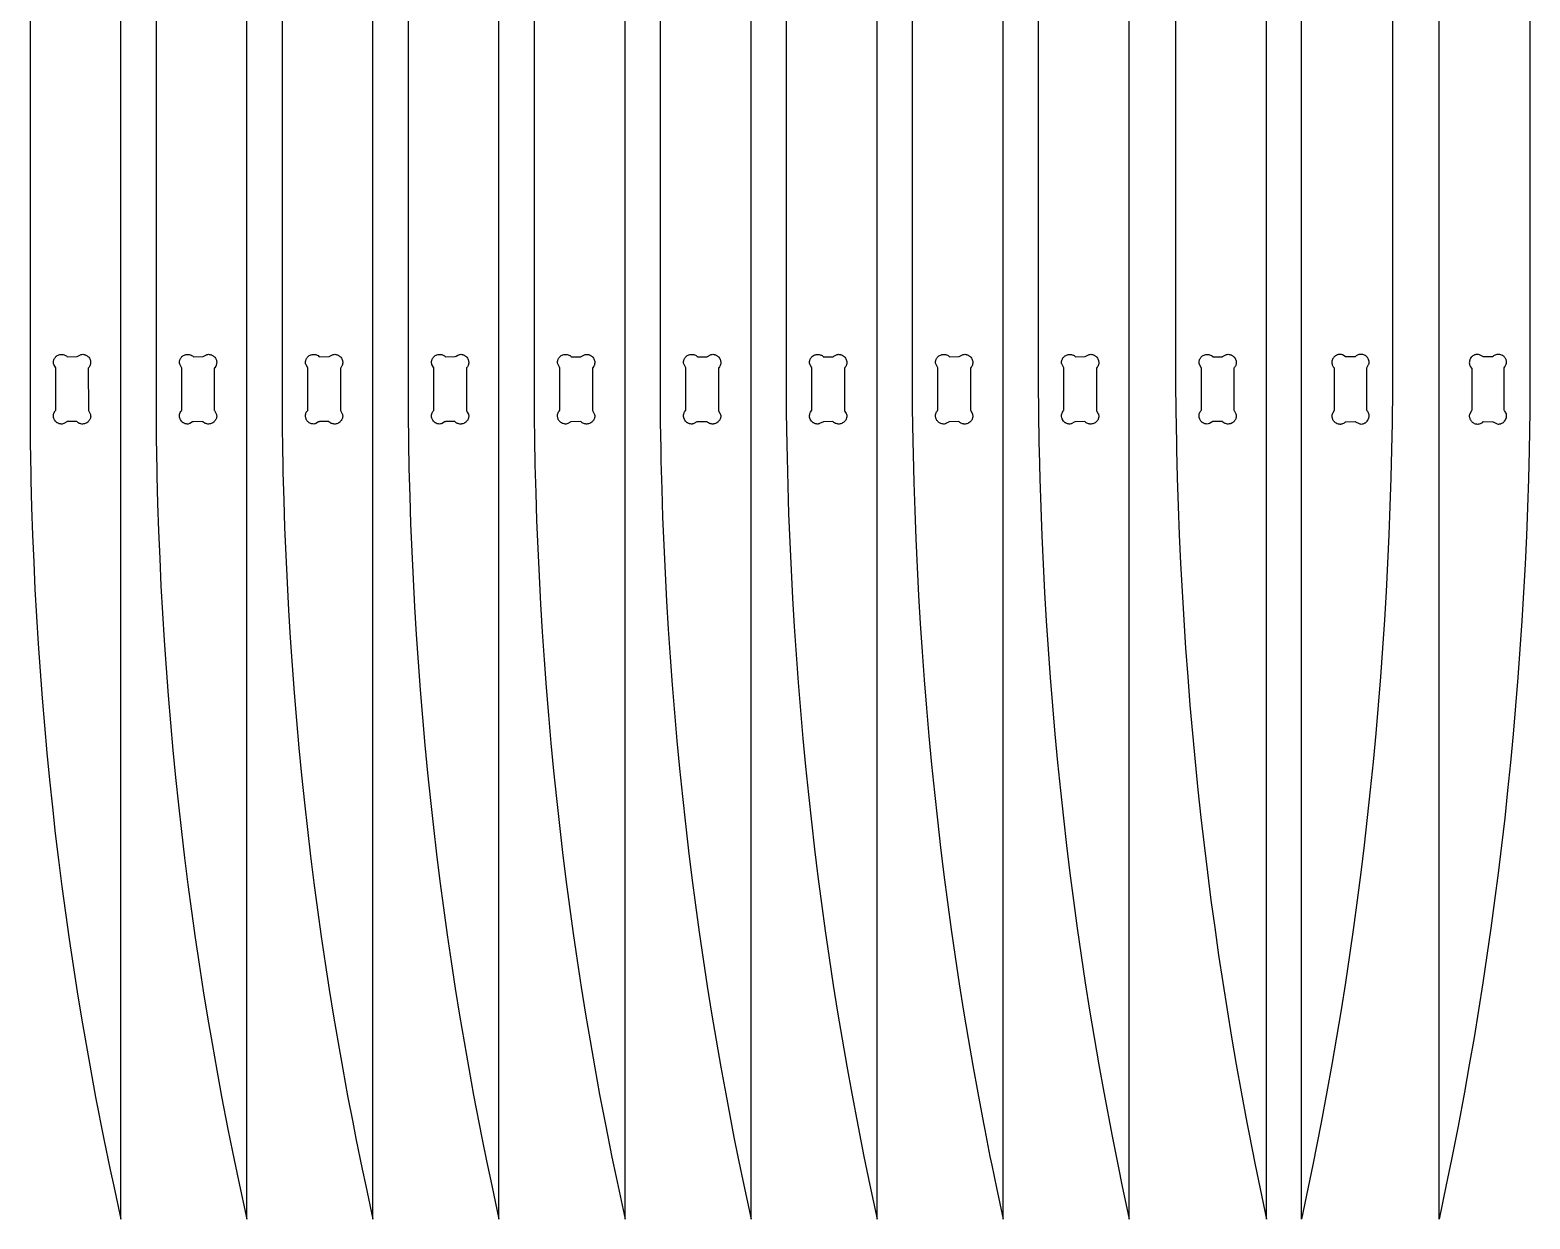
# Model space of a CAD drawing. Extents: x -3293 to 818, y -1259 to 2068.
# Drawn here: x -1656 to -1102, y 1162 to 1601 of the extents above; entities that cross this region are included whole.
import ezdxf

# ---------------------------------------------------------------- set-up
doc = ezdxf.new("R2010")
doc.units = 0
doc.layers.add('SECTIONCUTEDGES', color=18, linetype='CONTINUOUS')

msp = doc.modelspace()

# ---------------------------------------------------------------- linework, layer by layer
at = {"layer": 'SECTIONCUTEDGES'}
for points in [[(-1283.99, 1728.49), (-1283.99, 1469.59), (-1283.9, 1460.14), (-1283.7, 1448.04), (-1283.65, 1445.62), (-1283.38, 1435.14), (-1283.04, 1424.66), (-1282.64, 1414.19), (-1282.15, 1403.72), (-1281.6, 1393.25), (-1280.98, 1382.79), (-1280.28, 1372.33), (-1279.52, 1361.88), (-1278.68, 1351.43), (-1277.77, 1340.99), (-1276.79, 1330.55), (-1275.74, 1320.12), (-1274.64, 1309.96), (-1273.48, 1299.8), (-1272.24, 1289.65), (-1270.93, 1279.51), (-1269.55, 1269.38), (-1268.1, 1259.26), (-1266.58, 1249.15), (-1264.98, 1239.05), (-1263.32, 1228.97), (-1261.59, 1218.89), (-1259.78, 1208.83), (-1256.72, 1192.62), (-1255.99, 1188.93), (-1254.36, 1180.88), (-1253.07, 1174.62), (-1250.43, 1162.01), (-1250.43, 2038.39)], [(-1233.27, 1729.32), (-1233.27, 1470.04), (-1233.18, 1460.58), (-1232.98, 1448.46), (-1232.93, 1446.03), (-1232.66, 1435.54), (-1232.32, 1425.05), (-1231.92, 1414.56), (-1231.44, 1404.07), (-1230.88, 1393.59), (-1230.26, 1383.11), (-1229.57, 1372.64), (-1228.8, 1362.17), (-1227.96, 1351.7), (-1227.05, 1341.25), (-1226.07, 1330.8), (-1225.02, 1320.35), (-1223.92, 1310.17), (-1222.76, 1300), (-1221.52, 1289.84), (-1220.21, 1279.68), (-1218.83, 1269.54), (-1217.38, 1259.4), (-1215.86, 1249.28), (-1214.26, 1239.17), (-1212.6, 1229.07), (-1210.87, 1218.98), (-1209.06, 1208.9), (-1206.95, 1197.6), (-1206.24, 1193.9), (-1203.86, 1181.96), (-1199.71, 1162.01), (-1199.71, 2039.67)], [(-1153.21, 1729.32), (-1153.21, 1470.04), (-1153.22, 1468.46), (-1153.36, 1455.73), (-1153.55, 1446.03), (-1153.81, 1435.54), (-1154.15, 1425.05), (-1154.56, 1414.56), (-1155.04, 1404.07), (-1155.59, 1393.59), (-1156.21, 1383.11), (-1156.91, 1372.64), (-1157.68, 1362.17), (-1158.51, 1351.7), (-1159.42, 1341.25), (-1160.4, 1330.8), (-1161.45, 1320.35), (-1162.55, 1310.17), (-1163.72, 1300), (-1164.96, 1289.84), (-1166.27, 1279.68), (-1167.65, 1269.54), (-1169.1, 1259.4), (-1170.62, 1249.28), (-1172.21, 1239.17), (-1173.87, 1229.07), (-1175.61, 1218.98), (-1177.41, 1208.9), (-1179.52, 1197.6), (-1182.62, 1181.96), (-1186.77, 1162.01), (-1186.77, 2039.67)], [(-1102.49, 1728.49), (-1102.49, 1469.59), (-1102.57, 1460.14), (-1102.68, 1452.88), (-1102.83, 1445.62), (-1103.09, 1435.14), (-1103.43, 1424.66), (-1103.84, 1414.19), (-1104.32, 1403.72), (-1104.87, 1393.25), (-1105.5, 1382.79), (-1106.19, 1372.33), (-1106.96, 1361.88), (-1107.79, 1351.43), (-1108.7, 1340.99), (-1109.68, 1330.55), (-1110.74, 1320.12), (-1111.83, 1309.96), (-1113, 1299.8), (-1114.24, 1289.65), (-1115.55, 1279.51), (-1116.93, 1269.38), (-1118.38, 1259.26), (-1119.9, 1249.15), (-1121.49, 1239.05), (-1123.15, 1228.97), (-1124.89, 1218.89), (-1126.69, 1208.83), (-1129.04, 1196.32), (-1130, 1191.39), (-1131.47, 1184.02), (-1133.41, 1174.62), (-1136.05, 1162.01), (-1136.05, 2038.39)], [(-1330.48, 1726.43), (-1330.49, 1468.16), (-1330.43, 1461.11), (-1330.25, 1449.12), (-1330.15, 1444.3), (-1329.88, 1433.87), (-1329.54, 1423.45), (-1329.14, 1413.02), (-1328.65, 1402.6), (-1328.1, 1392.18), (-1327.48, 1381.77), (-1326.78, 1371.36), (-1326.02, 1360.95), (-1325.18, 1350.55), (-1324.27, 1340.16), (-1323.29, 1329.77), (-1322.24, 1319.39), (-1321.14, 1309.28), (-1319.98, 1299.16), (-1318.74, 1289.06), (-1317.43, 1278.97), (-1316.05, 1268.89), (-1314.6, 1258.81), (-1313.08, 1248.75), (-1311.48, 1238.7), (-1309.82, 1228.66), (-1308.09, 1218.63), (-1306.28, 1208.61), (-1304.17, 1197.38), (-1303.7, 1194.93), (-1301.75, 1185.14), (-1301.08, 1181.84), (-1299.35, 1173.52), (-1296.93, 1162.01), (-1296.93, 2034.32)], [(-1423.47, 1722.47), (-1423.49, 1465.31), (-1423.4, 1455.99), (-1423.25, 1446.44), (-1423.15, 1441.67), (-1422.88, 1431.34), (-1422.54, 1421.01), (-1422.13, 1410.68), (-1421.65, 1400.36), (-1421.1, 1390.04), (-1420.48, 1379.72), (-1419.78, 1369.41), (-1419.02, 1359.1), (-1418.18, 1348.8), (-1417.27, 1338.51), (-1416.29, 1328.22), (-1415.24, 1317.94), (-1414.14, 1307.91), (-1412.98, 1297.89), (-1411.74, 1287.89), (-1410.43, 1277.88), (-1409.05, 1267.89), (-1407.6, 1257.91), (-1406.08, 1247.94), (-1404.48, 1237.98), (-1402.82, 1228.04), (-1401.09, 1218.1), (-1399.28, 1208.18), (-1396.22, 1192.2), (-1394.75, 1184.92), (-1392.57, 1174.45), (-1389.93, 1162.01), (-1389.93, 2026.19)], [(-1376.98, 1725.11), (-1376.99, 1466.73), (-1376.93, 1459.71), (-1376.75, 1447.78), (-1376.65, 1442.99), (-1376.38, 1432.61), (-1376.04, 1422.23), (-1375.63, 1411.85), (-1375.15, 1401.48), (-1374.6, 1391.11), (-1373.98, 1380.74), (-1373.28, 1370.38), (-1372.52, 1360.03), (-1371.68, 1349.68), (-1370.77, 1339.33), (-1369.79, 1329), (-1368.74, 1318.67), (-1367.64, 1308.59), (-1366.48, 1298.53), (-1365.24, 1288.47), (-1363.93, 1278.43), (-1362.55, 1268.39), (-1361.1, 1258.36), (-1359.58, 1248.35), (-1357.98, 1238.34), (-1356.32, 1228.35), (-1354.59, 1218.36), (-1352.78, 1208.39), (-1350.44, 1196), (-1348.25, 1185.03), (-1346.07, 1174.5), (-1343.43, 1162.01), (-1343.43, 2030.25)], [(-1469.98, 1718.54), (-1469.99, 1463.88), (-1469.94, 1457.7), (-1469.83, 1449.86), (-1469.65, 1440.36), (-1469.38, 1430.07), (-1469.04, 1419.79), (-1468.63, 1409.52), (-1468.15, 1399.24), (-1467.6, 1388.97), (-1466.98, 1378.7), (-1466.28, 1368.44), (-1465.52, 1358.18), (-1464.68, 1347.93), (-1463.77, 1337.68), (-1462.79, 1327.44), (-1461.74, 1317.21), (-1460.64, 1307.23), (-1459.48, 1297.26), (-1458.24, 1287.3), (-1456.93, 1277.34), (-1455.55, 1267.4), (-1454.1, 1257.46), (-1452.57, 1247.54), (-1450.98, 1237.63), (-1449.32, 1227.72), (-1447.58, 1217.84), (-1445.78, 1207.96), (-1443.67, 1196.89), (-1441.25, 1184.82), (-1439.72, 1177.46), (-1436.43, 1162.01), (-1436.43, 2022.12)], [(-1516.48, 1716.27), (-1516.49, 1462.45), (-1516.46, 1459.38), (-1516.33, 1448.5), (-1516.15, 1439.04), (-1515.88, 1428.81), (-1515.54, 1418.58), (-1515.13, 1408.35), (-1514.65, 1398.12), (-1514.1, 1387.9), (-1513.48, 1377.68), (-1512.78, 1367.47), (-1512.02, 1357.26), (-1511.18, 1347.05), (-1510.27, 1336.86), (-1509.29, 1326.67), (-1508.24, 1316.48), (-1507.14, 1306.55), (-1505.98, 1296.62), (-1504.74, 1286.71), (-1503.43, 1276.8), (-1502.05, 1266.9), (-1500.6, 1257.01), (-1499.07, 1247.14), (-1497.48, 1237.27), (-1495.82, 1227.41), (-1494.08, 1217.57), (-1492.28, 1207.74), (-1489.22, 1191.91), (-1487.5, 1183.51), (-1485.57, 1174.33), (-1482.93, 1162.01), (-1482.93, 2018.05)], [(-1609.48, 1709.68), (-1609.48, 1459.37), (-1609.4, 1450.24), (-1609.2, 1438.54), (-1609.15, 1436.2), (-1608.88, 1426.07), (-1608.54, 1415.95), (-1608.13, 1405.82), (-1607.65, 1395.7), (-1607.1, 1385.59), (-1606.48, 1375.47), (-1605.78, 1365.37), (-1605.02, 1355.26), (-1604.18, 1345.17), (-1603.27, 1335.08), (-1602.29, 1324.99), (-1601.24, 1314.91), (-1600.14, 1305.08), (-1598.98, 1295.25), (-1597.74, 1285.44), (-1596.43, 1275.63), (-1595.05, 1265.83), (-1593.6, 1256.04), (-1592.07, 1246.26), (-1590.48, 1236.5), (-1588.82, 1226.74), (-1587.08, 1217), (-1585.28, 1207.27), (-1582.93, 1195.18), (-1581.25, 1186.85), (-1579, 1176.22), (-1575.92, 1162.01), (-1575.92, 2009.28)], [(-1562.98, 1713.71), (-1562.98, 1460.8), (-1562.9, 1451.62), (-1562.87, 1449.27), (-1562.65, 1437.52), (-1562.38, 1427.34), (-1562.04, 1417.17), (-1561.63, 1406.99), (-1561.15, 1396.82), (-1560.6, 1386.66), (-1559.98, 1376.5), (-1559.28, 1366.34), (-1558.52, 1356.19), (-1557.68, 1346.04), (-1556.77, 1335.9), (-1555.79, 1325.77), (-1554.74, 1315.64), (-1553.64, 1305.76), (-1552.48, 1295.89), (-1551.24, 1286.03), (-1549.93, 1276.17), (-1548.55, 1266.33), (-1547.1, 1256.49), (-1545.57, 1246.67), (-1543.98, 1236.86), (-1542.32, 1227.05), (-1540.58, 1217.27), (-1538.78, 1207.49), (-1536.9, 1197.73), (-1535.72, 1191.75), (-1533.36, 1180.35), (-1532.07, 1174.26), (-1529.43, 1162.01), (-1529.43, 2013.34)], [(-1655.98, 1706.63), (-1655.98, 1457.72), (-1655.9, 1448.64), (-1655.7, 1437.01), (-1655.65, 1434.68), (-1655.38, 1424.61), (-1655.04, 1414.54), (-1654.63, 1404.47), (-1654.15, 1394.41), (-1653.6, 1384.35), (-1652.98, 1374.29), (-1652.28, 1364.24), (-1651.52, 1354.19), (-1650.68, 1344.15), (-1649.77, 1334.12), (-1648.79, 1324.09), (-1647.74, 1314.07), (-1646.65, 1304.29), (-1645.48, 1294.52), (-1644.24, 1284.75), (-1642.93, 1275), (-1641.55, 1265.26), (-1640.1, 1255.52), (-1638.57, 1245.8), (-1636.98, 1236.08), (-1635.32, 1226.38), (-1633.58, 1216.7), (-1631.78, 1207.02), (-1628.72, 1191.44), (-1626.36, 1180.16), (-1625.07, 1174.14), (-1622.42, 1162.01), (-1622.42, 2004.57)]]:
    msp.add_lwpolyline(points, dxfattribs=at)
for points in [[(-1646.93, 1456.94), (-1647.15, 1457.41), (-1647.26, 1457.81), (-1647.32, 1458.33), (-1647.29, 1458.85), (-1647.14, 1459.46), (-1646.67, 1460.29), (-1646.45, 1460.53), (-1646.51, 1476.2), (-1647.15, 1477.33), (-1647.26, 1477.62), (-1647.32, 1477.93), (-1647.33, 1478.24), (-1647.3, 1478.56), (-1647.26, 1478.78), (-1647.21, 1478.99), (-1647.13, 1479.2), (-1647.05, 1479.4), (-1646.94, 1479.6), (-1646.83, 1479.78), (-1646.7, 1479.96), (-1646.56, 1480.13), (-1646.4, 1480.29), (-1646.24, 1480.44), (-1645.93, 1480.66), (-1645.64, 1480.82), (-1645.34, 1480.95), (-1645.02, 1481.05), (-1644.7, 1481.11), (-1644.37, 1481.13), (-1644.04, 1481.12), (-1643.72, 1481.08), (-1643.41, 1481), (-1643.11, 1480.88), (-1642.83, 1480.73), (-1642.56, 1480.56), (-1642.41, 1480.44), (-1642.23, 1480.26), (-1638.57, 1480.3), (-1637.4, 1480.95), (-1637.1, 1481.06), (-1636.8, 1481.12), (-1636.49, 1481.14), (-1636.17, 1481.11), (-1635.95, 1481.07), (-1635.74, 1481.01), (-1635.53, 1480.94), (-1635.33, 1480.85), (-1635.13, 1480.75), (-1634.94, 1480.63), (-1634.77, 1480.5), (-1634.6, 1480.36), (-1634.44, 1480.21), (-1634.29, 1480.04), (-1634.07, 1479.73), (-1633.9, 1479.44), (-1633.78, 1479.14), (-1633.68, 1478.82), (-1633.62, 1478.5), (-1633.6, 1478.17), (-1633.61, 1477.85), (-1633.65, 1477.53), (-1633.73, 1477.22), (-1633.85, 1476.92), (-1633.99, 1476.63), (-1634.17, 1476.36), (-1634.48, 1476.01), (-1634.44, 1460.4), (-1633.78, 1459.21), (-1633.67, 1458.92), (-1633.61, 1458.62), (-1633.59, 1458.31), (-1633.62, 1457.98), (-1633.66, 1457.77), (-1633.72, 1457.55), (-1633.79, 1457.35), (-1633.88, 1457.14), (-1633.98, 1456.95), (-1634.1, 1456.76), (-1634.23, 1456.58), (-1634.37, 1456.41), (-1634.52, 1456.25), (-1634.69, 1456.11), (-1635, 1455.88), (-1635.29, 1455.72), (-1635.59, 1455.59), (-1635.9, 1455.5), (-1636.23, 1455.44), (-1636.56, 1455.41), (-1636.88, 1455.42), (-1637.2, 1455.47), (-1637.51, 1455.55), (-1637.81, 1455.66), (-1638.1, 1455.81), (-1638.37, 1455.99), (-1638.72, 1456.29), (-1642.23, 1456.29), (-1642.4, 1456.23), (-1643.53, 1455.59), (-1643.82, 1455.48), (-1644.12, 1455.42), (-1644.43, 1455.41), (-1644.76, 1455.44), (-1644.97, 1455.48), (-1645.19, 1455.54), (-1645.39, 1455.61), (-1645.6, 1455.69), (-1645.79, 1455.8), (-1645.98, 1455.91), (-1646.16, 1456.04), (-1646.33, 1456.18), (-1646.49, 1456.34), (-1646.63, 1456.5)], [(-1600.46, 1456.99), (-1600.63, 1457.37), (-1600.69, 1457.54), (-1600.79, 1457.98), (-1600.82, 1458.45), (-1600.79, 1458.91), (-1600.68, 1459.36), (-1600.54, 1459.73), (-1600.38, 1460), (-1600.24, 1460.2), (-1600.07, 1460.38), (-1599.99, 1460.44), (-1599.95, 1460.52), (-1599.96, 1476.08), (-1600.6, 1477.24), (-1600.72, 1477.53), (-1600.8, 1477.83), (-1600.83, 1478.13), (-1600.83, 1478.34), (-1600.8, 1478.56), (-1600.76, 1478.78), (-1600.71, 1478.99), (-1600.63, 1479.2), (-1600.55, 1479.4), (-1600.44, 1479.6), (-1600.33, 1479.78), (-1600.2, 1479.96), (-1600.06, 1480.13), (-1599.9, 1480.29), (-1599.74, 1480.44), (-1599.56, 1480.57), (-1599.29, 1480.75), (-1598.99, 1480.89), (-1598.68, 1481), (-1598.52, 1481.05), (-1598.2, 1481.11), (-1597.87, 1481.13), (-1597.54, 1481.12), (-1597.22, 1481.08), (-1596.91, 1481), (-1596.76, 1480.94), (-1596.47, 1480.81), (-1596.33, 1480.73), (-1596.06, 1480.56), (-1595.77, 1480.28), (-1595.73, 1480.26), (-1592.09, 1480.29), (-1590.9, 1480.95), (-1590.7, 1481.03), (-1590.4, 1481.11), (-1590.1, 1481.14), (-1589.89, 1481.13), (-1589.67, 1481.11), (-1589.45, 1481.07), (-1589.24, 1481.01), (-1589.03, 1480.94), (-1588.83, 1480.85), (-1588.63, 1480.75), (-1588.45, 1480.63), (-1588.27, 1480.5), (-1588.1, 1480.36), (-1587.94, 1480.21), (-1587.79, 1480.04), (-1587.57, 1479.73), (-1587.41, 1479.44), (-1587.34, 1479.29), (-1587.22, 1478.98), (-1587.15, 1478.66), (-1587.1, 1478.34), (-1587.1, 1478.17), (-1587.11, 1477.85), (-1587.15, 1477.53), (-1587.23, 1477.22), (-1587.35, 1476.92), (-1587.5, 1476.63), (-1587.58, 1476.49), (-1587.83, 1476.18), (-1587.9, 1476.13), (-1587.96, 1476.06), (-1587.98, 1476.01), (-1587.98, 1460.53), (-1587.93, 1460.39), (-1587.28, 1459.21), (-1587.17, 1458.92), (-1587.12, 1458.72), (-1587.09, 1458.41), (-1587.1, 1458.2), (-1587.12, 1457.98), (-1587.16, 1457.77), (-1587.22, 1457.55), (-1587.29, 1457.35), (-1587.38, 1457.14), (-1587.48, 1456.95), (-1587.6, 1456.76), (-1587.73, 1456.58), (-1587.87, 1456.41), (-1588.02, 1456.25), (-1588.19, 1456.11), (-1588.5, 1455.88), (-1588.79, 1455.72), (-1589.09, 1455.59), (-1589.4, 1455.5), (-1589.73, 1455.44), (-1590.06, 1455.41), (-1590.38, 1455.42), (-1590.7, 1455.47), (-1591.01, 1455.55), (-1591.31, 1455.66), (-1591.6, 1455.81), (-1591.87, 1455.99), (-1592.06, 1456.16), (-1592.12, 1456.24), (-1592.22, 1456.29), (-1595.77, 1456.28), (-1595.98, 1456.18), (-1597.03, 1455.59), (-1597.32, 1455.48), (-1597.62, 1455.42), (-1597.93, 1455.41), (-1598.26, 1455.44), (-1598.47, 1455.48), (-1598.69, 1455.54), (-1598.89, 1455.61), (-1599.1, 1455.69), (-1599.29, 1455.8), (-1599.48, 1455.91), (-1599.66, 1456.04), (-1599.83, 1456.18), (-1599.99, 1456.34), (-1600.13, 1456.5), (-1600.34, 1456.79)], [(-1553.94, 1456.94), (-1554.04, 1457.14), (-1554.13, 1457.35), (-1554.21, 1457.57), (-1554.26, 1457.79), (-1554.3, 1458.02), (-1554.33, 1458.24), (-1554.33, 1458.47), (-1554.31, 1458.8), (-1554.25, 1459.13), (-1554.15, 1459.45), (-1554.02, 1459.75), (-1553.85, 1460.04), (-1553.64, 1460.32), (-1553.49, 1460.45), (-1553.45, 1460.53), (-1553.45, 1476.03), (-1553.51, 1476.2), (-1554.1, 1477.24), (-1554.19, 1477.43), (-1554.28, 1477.72), (-1554.33, 1478.03), (-1554.33, 1478.34), (-1554.3, 1478.56), (-1554.26, 1478.78), (-1554.21, 1478.99), (-1554.13, 1479.2), (-1554.05, 1479.4), (-1553.94, 1479.6), (-1553.83, 1479.78), (-1553.7, 1479.96), (-1553.56, 1480.13), (-1553.4, 1480.29), (-1553.24, 1480.44), (-1552.93, 1480.66), (-1552.64, 1480.82), (-1552.34, 1480.95), (-1552.18, 1481), (-1551.86, 1481.08), (-1551.53, 1481.13), (-1551.2, 1481.13), (-1550.88, 1481.1), (-1550.57, 1481.04), (-1550.26, 1480.94), (-1549.97, 1480.81), (-1549.69, 1480.65), (-1549.35, 1480.36), (-1549.31, 1480.31), (-1549.21, 1480.25), (-1545.54, 1480.31), (-1544.4, 1480.95), (-1544.11, 1481.06), (-1543.8, 1481.12), (-1543.49, 1481.14), (-1543.17, 1481.11), (-1542.95, 1481.07), (-1542.74, 1481.01), (-1542.53, 1480.94), (-1542.33, 1480.85), (-1542.13, 1480.75), (-1541.95, 1480.63), (-1541.77, 1480.5), (-1541.6, 1480.36), (-1541.44, 1480.21), (-1541.29, 1480.04), (-1541.07, 1479.73), (-1540.91, 1479.44), (-1540.78, 1479.14), (-1540.72, 1478.98), (-1540.65, 1478.66), (-1540.6, 1478.34), (-1540.6, 1478.01), (-1540.62, 1477.69), (-1540.69, 1477.37), (-1540.79, 1477.06), (-1540.92, 1476.77), (-1541, 1476.63), (-1541.17, 1476.36), (-1541.3, 1476.21), (-1541.47, 1476.05), (-1541.47, 1460.51), (-1541.45, 1460.42), (-1540.78, 1459.21), (-1540.7, 1459.02), (-1540.62, 1458.72), (-1540.59, 1458.41), (-1540.6, 1458.2), (-1540.62, 1457.98), (-1540.66, 1457.77), (-1540.72, 1457.55), (-1540.79, 1457.35), (-1540.88, 1457.14), (-1540.98, 1456.95), (-1541.1, 1456.76), (-1541.23, 1456.58), (-1541.37, 1456.41), (-1541.52, 1456.25), (-1541.69, 1456.11), (-1542, 1455.88), (-1542.29, 1455.72), (-1542.44, 1455.65), (-1542.75, 1455.54), (-1543.07, 1455.46), (-1543.39, 1455.42), (-1543.72, 1455.41), (-1544.04, 1455.44), (-1544.2, 1455.47), (-1544.51, 1455.55), (-1544.81, 1455.66), (-1545.1, 1455.81), (-1545.37, 1455.99), (-1545.67, 1456.27), (-1545.72, 1456.29), (-1549.21, 1456.29), (-1549.31, 1456.27), (-1549.48, 1456.18), (-1550.52, 1455.6), (-1550.7, 1455.53), (-1550.98, 1455.45), (-1551.27, 1455.41), (-1551.62, 1455.43), (-1551.93, 1455.47), (-1552.08, 1455.51), (-1552.38, 1455.61), (-1552.67, 1455.73), (-1552.94, 1455.89), (-1553.2, 1456.07), (-1553.37, 1456.22), (-1553.53, 1456.38), (-1553.68, 1456.56), (-1553.82, 1456.74)], [(-1507.51, 1457.07), (-1507.62, 1457.33), (-1507.72, 1457.63), (-1507.79, 1457.98), (-1507.82, 1458.29), (-1507.81, 1458.76), (-1507.72, 1459.21), (-1507.63, 1459.51), (-1507.5, 1459.8), (-1507.34, 1460.07), (-1507.12, 1460.34), (-1506.99, 1460.45), (-1506.95, 1460.53), (-1506.95, 1476.03), (-1506.98, 1476.11), (-1507.32, 1476.76), (-1507.65, 1477.33), (-1507.76, 1477.62), (-1507.82, 1477.93), (-1507.83, 1478.24), (-1507.8, 1478.56), (-1507.76, 1478.78), (-1507.71, 1478.99), (-1507.63, 1479.2), (-1507.55, 1479.4), (-1507.44, 1479.6), (-1507.33, 1479.78), (-1507.2, 1479.96), (-1507.06, 1480.13), (-1506.9, 1480.29), (-1506.74, 1480.44), (-1506.43, 1480.66), (-1506.14, 1480.82), (-1505.84, 1480.95), (-1505.52, 1481.05), (-1505.2, 1481.11), (-1504.87, 1481.13), (-1504.54, 1481.12), (-1504.38, 1481.1), (-1504.07, 1481.04), (-1503.76, 1480.94), (-1503.47, 1480.81), (-1503.33, 1480.73), (-1503.06, 1480.56), (-1502.9, 1480.42), (-1502.84, 1480.35), (-1502.71, 1480.25), (-1499.12, 1480.28), (-1498.71, 1480.49), (-1498.08, 1480.85), (-1497.8, 1480.99), (-1497.51, 1481.09), (-1497.3, 1481.12), (-1496.99, 1481.14), (-1496.67, 1481.11), (-1496.45, 1481.07), (-1496.24, 1481.01), (-1496.03, 1480.94), (-1495.83, 1480.85), (-1495.63, 1480.75), (-1495.45, 1480.63), (-1495.27, 1480.5), (-1495.1, 1480.36), (-1494.94, 1480.21), (-1494.79, 1480.04), (-1494.57, 1479.73), (-1494.41, 1479.44), (-1494.28, 1479.14), (-1494.18, 1478.82), (-1494.12, 1478.5), (-1494.1, 1478.34), (-1494.1, 1478.01), (-1494.12, 1477.69), (-1494.19, 1477.37), (-1494.29, 1477.06), (-1494.42, 1476.77), (-1494.58, 1476.49), (-1494.77, 1476.24), (-1494.91, 1476.12), (-1494.97, 1476.03), (-1494.97, 1460.48), (-1494.95, 1460.43), (-1494.61, 1459.79), (-1494.28, 1459.21), (-1494.24, 1459.12), (-1494.14, 1458.82), (-1494.1, 1458.51), (-1494.1, 1458.2), (-1494.12, 1457.98), (-1494.16, 1457.77), (-1494.22, 1457.55), (-1494.29, 1457.35), (-1494.38, 1457.14), (-1494.48, 1456.95), (-1494.6, 1456.76), (-1494.73, 1456.58), (-1494.87, 1456.41), (-1495.02, 1456.25), (-1495.19, 1456.11), (-1495.5, 1455.88), (-1495.64, 1455.8), (-1495.94, 1455.65), (-1496.25, 1455.54), (-1496.41, 1455.5), (-1496.73, 1455.44), (-1496.89, 1455.42), (-1497.22, 1455.41), (-1497.38, 1455.42), (-1497.7, 1455.47), (-1498.01, 1455.55), (-1498.31, 1455.66), (-1498.46, 1455.73), (-1498.74, 1455.9), (-1499.02, 1456.11), (-1499.13, 1456.25), (-1499.22, 1456.29), (-1502.71, 1456.29), (-1502.81, 1456.27), (-1502.98, 1456.18), (-1503.94, 1455.64), (-1504.22, 1455.52), (-1504.52, 1455.44), (-1504.83, 1455.41), (-1505.26, 1455.44), (-1505.47, 1455.48), (-1505.69, 1455.54), (-1505.89, 1455.61), (-1506.1, 1455.69), (-1506.29, 1455.8), (-1506.48, 1455.91), (-1506.66, 1456.04), (-1506.83, 1456.18), (-1506.99, 1456.34), (-1507.13, 1456.5), (-1507.35, 1456.79)], [(-1460.94, 1456.94), (-1461.04, 1457.14), (-1461.13, 1457.35), (-1461.21, 1457.57), (-1461.26, 1457.79), (-1461.3, 1458.02), (-1461.33, 1458.24), (-1461.33, 1458.64), (-1461.29, 1458.97), (-1461.21, 1459.29), (-1461.09, 1459.6), (-1460.94, 1459.9), (-1460.76, 1460.18), (-1460.45, 1460.53), (-1460.46, 1476.06), (-1460.6, 1476.36), (-1461.15, 1477.33), (-1461.26, 1477.62), (-1461.32, 1477.93), (-1461.34, 1478.13), (-1461.33, 1478.34), (-1461.3, 1478.56), (-1461.26, 1478.78), (-1461.21, 1478.99), (-1461.13, 1479.2), (-1461.05, 1479.4), (-1460.95, 1479.6), (-1460.83, 1479.78), (-1460.7, 1479.96), (-1460.56, 1480.13), (-1460.41, 1480.29), (-1460.24, 1480.44), (-1459.93, 1480.66), (-1459.64, 1480.82), (-1459.34, 1480.95), (-1459.02, 1481.05), (-1458.86, 1481.08), (-1458.53, 1481.13), (-1458.2, 1481.13), (-1457.88, 1481.1), (-1457.72, 1481.08), (-1457.41, 1481), (-1457.11, 1480.88), (-1456.83, 1480.73), (-1456.69, 1480.65), (-1456.39, 1480.41), (-1456.26, 1480.27), (-1456.24, 1480.26), (-1452.72, 1480.25), (-1452.56, 1480.3), (-1451.4, 1480.95), (-1451.11, 1481.06), (-1451.01, 1481.09), (-1450.7, 1481.13), (-1450.39, 1481.13), (-1450.17, 1481.11), (-1449.95, 1481.07), (-1449.74, 1481.01), (-1449.53, 1480.94), (-1449.33, 1480.85), (-1449.13, 1480.75), (-1448.95, 1480.63), (-1448.77, 1480.5), (-1448.6, 1480.36), (-1448.44, 1480.21), (-1448.29, 1480.04), (-1448.07, 1479.73), (-1447.91, 1479.44), (-1447.78, 1479.14), (-1447.68, 1478.82), (-1447.62, 1478.5), (-1447.6, 1478.34), (-1447.6, 1478.01), (-1447.63, 1477.69), (-1447.69, 1477.37), (-1447.73, 1477.22), (-1447.85, 1476.92), (-1448, 1476.63), (-1448.08, 1476.49), (-1448.32, 1476.19), (-1448.4, 1476.13), (-1448.47, 1476.04), (-1448.47, 1460.51), (-1448.42, 1460.36), (-1447.78, 1459.21), (-1447.67, 1458.92), (-1447.61, 1458.62), (-1447.6, 1458.51), (-1447.6, 1458.2), (-1447.62, 1457.98), (-1447.66, 1457.77), (-1447.72, 1457.55), (-1447.79, 1457.35), (-1447.88, 1457.14), (-1447.98, 1456.95), (-1448.1, 1456.76), (-1448.23, 1456.58), (-1448.37, 1456.41), (-1448.52, 1456.25), (-1448.69, 1456.11), (-1449, 1455.88), (-1449.29, 1455.72), (-1449.59, 1455.59), (-1449.91, 1455.5), (-1450.23, 1455.44), (-1450.56, 1455.41), (-1450.72, 1455.41), (-1451.04, 1455.44), (-1451.36, 1455.5), (-1451.67, 1455.6), (-1451.96, 1455.73), (-1452.24, 1455.9), (-1452.52, 1456.11), (-1452.63, 1456.24), (-1452.7, 1456.29), (-1456.27, 1456.28), (-1456.4, 1456.23), (-1457.52, 1455.6), (-1457.89, 1455.47), (-1458.17, 1455.42), (-1458.46, 1455.41), (-1458.78, 1455.45), (-1458.93, 1455.47), (-1459.23, 1455.55), (-1459.53, 1455.67), (-1459.81, 1455.81), (-1460.07, 1455.98), (-1460.37, 1456.22), (-1460.53, 1456.38), (-1460.68, 1456.56), (-1460.82, 1456.74)], [(-1414.52, 1457.1), (-1414.65, 1457.4), (-1414.7, 1457.56), (-1414.78, 1457.88), (-1414.82, 1458.21), (-1414.83, 1458.54), (-1414.8, 1458.86), (-1414.74, 1459.17), (-1414.64, 1459.48), (-1414.58, 1459.63), (-1414.43, 1459.91), (-1414.35, 1460.05), (-1413.97, 1460.47), (-1413.95, 1460.53), (-1413.98, 1476.11), (-1414.28, 1476.68), (-1414.65, 1477.33), (-1414.76, 1477.62), (-1414.82, 1477.93), (-1414.84, 1478.13), (-1414.83, 1478.34), (-1414.8, 1478.56), (-1414.76, 1478.78), (-1414.71, 1478.99), (-1414.63, 1479.2), (-1414.55, 1479.4), (-1414.45, 1479.6), (-1414.33, 1479.78), (-1414.2, 1479.96), (-1414.06, 1480.13), (-1413.91, 1480.29), (-1413.74, 1480.44), (-1413.43, 1480.66), (-1413.14, 1480.82), (-1412.84, 1480.95), (-1412.52, 1481.05), (-1412.36, 1481.08), (-1412.03, 1481.13), (-1411.7, 1481.13), (-1411.38, 1481.1), (-1411.07, 1481.04), (-1410.76, 1480.94), (-1410.47, 1480.81), (-1410.19, 1480.65), (-1409.74, 1480.26), (-1406.14, 1480.27), (-1406.03, 1480.32), (-1404.9, 1480.95), (-1404.61, 1481.06), (-1404.3, 1481.12), (-1403.99, 1481.14), (-1403.67, 1481.11), (-1403.45, 1481.07), (-1403.24, 1481.01), (-1403.03, 1480.94), (-1402.83, 1480.85), (-1402.63, 1480.75), (-1402.45, 1480.63), (-1402.27, 1480.5), (-1402.1, 1480.36), (-1401.94, 1480.21), (-1401.79, 1480.04), (-1401.57, 1479.73), (-1401.48, 1479.59), (-1401.34, 1479.29), (-1401.23, 1478.98), (-1401.15, 1478.66), (-1401.1, 1478.34), (-1401.1, 1478.01), (-1401.13, 1477.69), (-1401.19, 1477.37), (-1401.29, 1477.06), (-1401.42, 1476.77), (-1401.58, 1476.49), (-1401.83, 1476.18), (-1401.9, 1476.13), (-1401.98, 1476.01), (-1401.95, 1460.43), (-1401.78, 1460.1), (-1401.28, 1459.21), (-1401.17, 1458.92), (-1401.11, 1458.62), (-1401.09, 1458.31), (-1401.12, 1457.98), (-1401.16, 1457.77), (-1401.22, 1457.55), (-1401.29, 1457.35), (-1401.38, 1457.14), (-1401.48, 1456.95), (-1401.6, 1456.76), (-1401.73, 1456.58), (-1401.87, 1456.41), (-1402.02, 1456.25), (-1402.19, 1456.11), (-1402.5, 1455.88), (-1402.79, 1455.72), (-1403.09, 1455.59), (-1403.41, 1455.5), (-1403.73, 1455.44), (-1403.89, 1455.42), (-1404.22, 1455.41), (-1404.54, 1455.44), (-1404.86, 1455.5), (-1405.01, 1455.55), (-1405.31, 1455.66), (-1405.6, 1455.81), (-1405.87, 1455.99), (-1406.13, 1456.24), (-1406.19, 1456.28), (-1409.76, 1456.28), (-1409.88, 1456.23), (-1411.03, 1455.59), (-1411.22, 1455.52), (-1411.52, 1455.44), (-1411.62, 1455.42), (-1411.93, 1455.41), (-1412.26, 1455.44), (-1412.47, 1455.48), (-1412.69, 1455.54), (-1412.9, 1455.61), (-1413.1, 1455.69), (-1413.29, 1455.8), (-1413.48, 1455.91), (-1413.66, 1456.04), (-1413.83, 1456.18), (-1413.99, 1456.34), (-1414.13, 1456.5), (-1414.36, 1456.81)], [(-1367.87, 1456.82), (-1368.06, 1457.18), (-1368.21, 1457.61), (-1368.29, 1457.95), (-1368.32, 1458.37), (-1368.32, 1458.51), (-1368.28, 1458.93), (-1368.19, 1459.33), (-1368, 1459.79), (-1367.78, 1460.15), (-1367.45, 1460.53), (-1367.5, 1476.17), (-1368.1, 1477.24), (-1368.23, 1477.53), (-1368.3, 1477.83), (-1368.34, 1478.13), (-1368.33, 1478.34), (-1368.3, 1478.56), (-1368.26, 1478.78), (-1368.21, 1478.99), (-1368.13, 1479.2), (-1368.05, 1479.4), (-1367.95, 1479.6), (-1367.83, 1479.78), (-1367.7, 1479.96), (-1367.56, 1480.13), (-1367.41, 1480.29), (-1367.24, 1480.44), (-1366.93, 1480.66), (-1366.64, 1480.82), (-1366.34, 1480.95), (-1366.18, 1481), (-1365.86, 1481.08), (-1365.53, 1481.13), (-1365.37, 1481.13), (-1365.04, 1481.12), (-1364.73, 1481.08), (-1364.41, 1481), (-1364.11, 1480.88), (-1363.97, 1480.81), (-1363.69, 1480.65), (-1363.43, 1480.45), (-1363.31, 1480.31), (-1363.25, 1480.26), (-1359.64, 1480.27), (-1359.37, 1480.4), (-1358.4, 1480.95), (-1358.11, 1481.06), (-1357.8, 1481.12), (-1357.6, 1481.14), (-1357.39, 1481.13), (-1357.17, 1481.11), (-1356.95, 1481.07), (-1356.74, 1481.01), (-1356.53, 1480.94), (-1356.33, 1480.85), (-1356.13, 1480.75), (-1355.95, 1480.63), (-1355.77, 1480.5), (-1355.6, 1480.36), (-1355.44, 1480.21), (-1355.29, 1480.04), (-1355.07, 1479.73), (-1354.91, 1479.44), (-1354.78, 1479.14), (-1354.68, 1478.82), (-1354.62, 1478.5), (-1354.6, 1478.17), (-1354.6, 1478.01), (-1354.63, 1477.69), (-1354.69, 1477.37), (-1354.79, 1477.06), (-1354.85, 1476.92), (-1355, 1476.63), (-1355.18, 1476.36), (-1355.3, 1476.21), (-1355.43, 1476.11), (-1355.48, 1476.01), (-1355.45, 1460.43), (-1355.28, 1460.1), (-1354.83, 1459.3), (-1354.7, 1459.02), (-1354.62, 1458.72), (-1354.6, 1458.51), (-1354.6, 1458.2), (-1354.62, 1457.98), (-1354.66, 1457.77), (-1354.72, 1457.55), (-1354.79, 1457.35), (-1354.88, 1457.14), (-1354.98, 1456.95), (-1355.1, 1456.76), (-1355.23, 1456.58), (-1355.37, 1456.41), (-1355.52, 1456.25), (-1355.69, 1456.11), (-1355.86, 1455.97), (-1356.14, 1455.8), (-1356.44, 1455.65), (-1356.75, 1455.54), (-1357.07, 1455.46), (-1357.39, 1455.42), (-1357.72, 1455.41), (-1358.04, 1455.44), (-1358.2, 1455.47), (-1358.51, 1455.55), (-1358.81, 1455.66), (-1359.1, 1455.81), (-1359.37, 1455.99), (-1359.54, 1456.13), (-1359.66, 1456.27), (-1359.72, 1456.29), (-1363.24, 1456.28), (-1364.63, 1455.55), (-1364.82, 1455.48), (-1365.02, 1455.44), (-1365.33, 1455.41), (-1365.54, 1455.41), (-1365.76, 1455.44), (-1365.97, 1455.48), (-1366.19, 1455.54), (-1366.4, 1455.61), (-1366.6, 1455.69), (-1366.79, 1455.8), (-1366.98, 1455.91), (-1367.16, 1456.04), (-1367.33, 1456.18), (-1367.49, 1456.34), (-1367.63, 1456.5)], [(-1321.44, 1456.94), (-1321.54, 1457.14), (-1321.63, 1457.35), (-1321.71, 1457.57), (-1321.76, 1457.79), (-1321.81, 1458.02), (-1321.83, 1458.24), (-1321.83, 1458.64), (-1321.81, 1458.8), (-1321.75, 1459.13), (-1321.71, 1459.29), (-1321.59, 1459.6), (-1321.44, 1459.9), (-1321.26, 1460.18), (-1321.09, 1460.37), (-1321, 1460.44), (-1320.95, 1460.53), (-1321, 1476.17), (-1321.65, 1477.33), (-1321.76, 1477.62), (-1321.82, 1477.93), (-1321.84, 1478.24), (-1321.81, 1478.56), (-1321.76, 1478.78), (-1321.71, 1478.99), (-1321.64, 1479.2), (-1321.55, 1479.4), (-1321.45, 1479.6), (-1321.33, 1479.78), (-1321.2, 1479.96), (-1321.06, 1480.13), (-1320.91, 1480.29), (-1320.74, 1480.44), (-1320.57, 1480.57), (-1320.29, 1480.75), (-1319.99, 1480.89), (-1319.68, 1481), (-1319.52, 1481.05), (-1319.2, 1481.11), (-1318.87, 1481.13), (-1318.54, 1481.12), (-1318.38, 1481.1), (-1318.07, 1481.04), (-1317.76, 1480.94), (-1317.47, 1480.81), (-1317.19, 1480.65), (-1316.88, 1480.4), (-1316.79, 1480.29), (-1316.74, 1480.26), (-1313.12, 1480.28), (-1311.9, 1480.95), (-1311.61, 1481.06), (-1311.3, 1481.12), (-1310.99, 1481.14), (-1310.67, 1481.11), (-1310.45, 1481.07), (-1310.24, 1481.01), (-1310.03, 1480.94), (-1309.83, 1480.85), (-1309.63, 1480.75), (-1309.45, 1480.63), (-1309.27, 1480.5), (-1309.1, 1480.36), (-1308.94, 1480.21), (-1308.79, 1480.04), (-1308.57, 1479.73), (-1308.41, 1479.44), (-1308.28, 1479.14), (-1308.18, 1478.82), (-1308.12, 1478.5), (-1308.1, 1478.17), (-1308.11, 1477.85), (-1308.15, 1477.53), (-1308.23, 1477.22), (-1308.35, 1476.92), (-1308.5, 1476.63), (-1308.68, 1476.36), (-1308.96, 1476.06), (-1308.98, 1476.01), (-1308.97, 1460.5), (-1308.24, 1459.12), (-1308.15, 1458.82), (-1308.1, 1458.51), (-1308.1, 1458.2), (-1308.12, 1457.98), (-1308.16, 1457.77), (-1308.22, 1457.55), (-1308.29, 1457.35), (-1308.38, 1457.14), (-1308.48, 1456.95), (-1308.6, 1456.76), (-1308.73, 1456.58), (-1308.87, 1456.41), (-1309.02, 1456.25), (-1309.19, 1456.11), (-1309.5, 1455.88), (-1309.79, 1455.72), (-1309.94, 1455.65), (-1310.25, 1455.54), (-1310.57, 1455.46), (-1310.89, 1455.42), (-1311.06, 1455.41), (-1311.38, 1455.42), (-1311.54, 1455.44), (-1311.86, 1455.5), (-1312.17, 1455.6), (-1312.46, 1455.73), (-1312.6, 1455.81), (-1312.87, 1455.99), (-1313.05, 1456.14), (-1313.09, 1456.19), (-1313.22, 1456.29), (-1316.85, 1456.25), (-1317.85, 1455.69), (-1318.2, 1455.53), (-1318.29, 1455.49), (-1318.67, 1455.42), (-1318.96, 1455.41), (-1319.28, 1455.45), (-1319.58, 1455.51), (-1319.88, 1455.61), (-1320.17, 1455.73), (-1320.44, 1455.89), (-1320.57, 1455.98), (-1320.87, 1456.22), (-1321.03, 1456.38), (-1321.18, 1456.56), (-1321.32, 1456.74)], [(-1274.92, 1456.91), (-1275.12, 1457.32), (-1275.25, 1457.76), (-1275.32, 1458.22), (-1275.33, 1458.37), (-1275.31, 1458.83), (-1275.25, 1459.12), (-1275.17, 1459.4), (-1274.99, 1459.81), (-1274.75, 1460.19), (-1274.59, 1460.37), (-1274.47, 1460.48), (-1274.45, 1460.53), (-1274.49, 1476.14), (-1275.15, 1477.33), (-1275.23, 1477.53), (-1275.31, 1477.83), (-1275.34, 1478.13), (-1275.33, 1478.34), (-1275.31, 1478.56), (-1275.26, 1478.78), (-1275.21, 1478.99), (-1275.14, 1479.2), (-1275.05, 1479.4), (-1274.95, 1479.6), (-1274.83, 1479.78), (-1274.7, 1479.96), (-1274.56, 1480.13), (-1274.41, 1480.29), (-1274.24, 1480.44), (-1274.07, 1480.57), (-1273.79, 1480.75), (-1273.49, 1480.89), (-1273.18, 1481), (-1272.86, 1481.08), (-1272.53, 1481.13), (-1272.2, 1481.13), (-1272.04, 1481.12), (-1271.73, 1481.08), (-1271.41, 1481), (-1271.11, 1480.88), (-1270.97, 1480.81), (-1270.69, 1480.65), (-1270.35, 1480.36), (-1270.29, 1480.29), (-1270.24, 1480.26), (-1266.61, 1480.28), (-1265.4, 1480.95), (-1265.11, 1481.06), (-1264.8, 1481.12), (-1264.49, 1481.14), (-1264.17, 1481.11), (-1263.95, 1481.07), (-1263.74, 1481.01), (-1263.53, 1480.94), (-1263.33, 1480.85), (-1263.14, 1480.75), (-1262.95, 1480.63), (-1262.77, 1480.5), (-1262.6, 1480.36), (-1262.44, 1480.21), (-1262.29, 1480.04), (-1262.07, 1479.73), (-1261.91, 1479.44), (-1261.78, 1479.14), (-1261.73, 1478.98), (-1261.65, 1478.66), (-1261.61, 1478.34), (-1261.6, 1478.01), (-1261.63, 1477.69), (-1261.69, 1477.37), (-1261.79, 1477.06), (-1261.85, 1476.92), (-1262, 1476.63), (-1262.18, 1476.36), (-1262.48, 1476.01), (-1262.48, 1460.53), (-1262.41, 1460.34), (-1261.78, 1459.21), (-1261.74, 1459.12), (-1261.65, 1458.82), (-1261.6, 1458.51), (-1261.6, 1458.2), (-1261.62, 1457.98), (-1261.67, 1457.77), (-1261.72, 1457.55), (-1261.79, 1457.35), (-1261.88, 1457.14), (-1261.98, 1456.95), (-1262.1, 1456.76), (-1262.23, 1456.58), (-1262.37, 1456.41), (-1262.52, 1456.25), (-1262.69, 1456.11), (-1263, 1455.88), (-1263.29, 1455.72), (-1263.44, 1455.65), (-1263.75, 1455.54), (-1263.91, 1455.5), (-1264.23, 1455.44), (-1264.56, 1455.41), (-1264.89, 1455.42), (-1265.04, 1455.44), (-1265.36, 1455.5), (-1265.67, 1455.6), (-1265.96, 1455.73), (-1266.24, 1455.9), (-1266.72, 1456.29), (-1270.28, 1456.28), (-1270.64, 1456.1), (-1271.53, 1455.59), (-1271.82, 1455.48), (-1271.92, 1455.46), (-1272.23, 1455.41), (-1272.54, 1455.41), (-1272.76, 1455.44), (-1272.97, 1455.48), (-1273.19, 1455.54), (-1273.4, 1455.61), (-1273.6, 1455.69), (-1273.79, 1455.8), (-1273.98, 1455.91), (-1274.16, 1456.04), (-1274.33, 1456.18), (-1274.49, 1456.34), (-1274.63, 1456.5), (-1274.84, 1456.78)], [(-1224.23, 1456.95), (-1224.37, 1457.25), (-1224.48, 1457.56), (-1224.53, 1457.72), (-1224.59, 1458.04), (-1224.61, 1458.37), (-1224.6, 1458.7), (-1224.56, 1459.02), (-1224.52, 1459.17), (-1224.42, 1459.48), (-1224.29, 1459.77), (-1224.13, 1460.05), (-1223.93, 1460.31), (-1223.78, 1460.44), (-1223.74, 1460.49), (-1223.73, 1476.01), (-1223.75, 1476.09), (-1224.47, 1477.43), (-1224.56, 1477.72), (-1224.61, 1478.03), (-1224.62, 1478.13), (-1224.59, 1478.56), (-1224.54, 1478.78), (-1224.49, 1478.99), (-1224.42, 1479.2), (-1224.33, 1479.4), (-1224.23, 1479.6), (-1224.11, 1479.78), (-1223.98, 1479.96), (-1223.84, 1480.13), (-1223.69, 1480.29), (-1223.52, 1480.44), (-1223.35, 1480.57), (-1223.07, 1480.75), (-1222.77, 1480.89), (-1222.46, 1481), (-1222.14, 1481.08), (-1221.82, 1481.13), (-1221.49, 1481.13), (-1221.17, 1481.1), (-1221.01, 1481.08), (-1220.7, 1481), (-1220.39, 1480.88), (-1220.11, 1480.73), (-1219.97, 1480.65), (-1219.68, 1480.42), (-1219.62, 1480.34), (-1219.5, 1480.26), (-1216, 1480.25), (-1215.9, 1480.28), (-1214.77, 1480.9), (-1214.49, 1481.03), (-1214.19, 1481.11), (-1213.88, 1481.14), (-1213.45, 1481.11), (-1213.24, 1481.07), (-1213.02, 1481.01), (-1212.81, 1480.94), (-1212.61, 1480.85), (-1212.42, 1480.75), (-1212.23, 1480.63), (-1212.05, 1480.5), (-1211.88, 1480.36), (-1211.72, 1480.21), (-1211.58, 1480.04), (-1211.35, 1479.73), (-1211.19, 1479.44), (-1211.12, 1479.29), (-1211.01, 1478.98), (-1210.96, 1478.82), (-1210.9, 1478.5), (-1210.88, 1478.17), (-1210.89, 1477.85), (-1210.93, 1477.53), (-1211.02, 1477.22), (-1211.07, 1477.06), (-1211.2, 1476.77), (-1211.36, 1476.49), (-1211.56, 1476.24), (-1211.69, 1476.12), (-1211.74, 1476.06), (-1211.75, 1460.5), (-1211.71, 1460.39), (-1211.02, 1459.12), (-1210.93, 1458.82), (-1210.88, 1458.51), (-1210.87, 1458.41), (-1210.9, 1457.98), (-1210.95, 1457.77), (-1211, 1457.55), (-1211.07, 1457.35), (-1211.16, 1457.14), (-1211.26, 1456.95), (-1211.38, 1456.76), (-1211.51, 1456.58), (-1211.65, 1456.41), (-1211.8, 1456.25), (-1211.97, 1456.11), (-1212.28, 1455.88), (-1212.42, 1455.8), (-1212.72, 1455.65), (-1213.03, 1455.54), (-1213.35, 1455.46), (-1213.51, 1455.44), (-1213.84, 1455.41), (-1214.17, 1455.42), (-1214.48, 1455.47), (-1214.8, 1455.55), (-1214.95, 1455.6), (-1215.24, 1455.73), (-1215.52, 1455.9), (-1215.8, 1456.11), (-1215.92, 1456.25), (-1215.99, 1456.29), (-1219.51, 1456.29), (-1220.72, 1455.64), (-1220.91, 1455.55), (-1221.2, 1455.46), (-1221.3, 1455.44), (-1221.61, 1455.41), (-1222.04, 1455.44), (-1222.26, 1455.48), (-1222.47, 1455.54), (-1222.68, 1455.61), (-1222.88, 1455.69), (-1223.07, 1455.8), (-1223.26, 1455.91), (-1223.44, 1456.04), (-1223.61, 1456.18), (-1223.77, 1456.34), (-1223.92, 1456.5), (-1224.05, 1456.68)], [(-1174.51, 1456.11), (-1174.33, 1455.97), (-1174.05, 1455.8), (-1173.76, 1455.65), (-1173.6, 1455.59), (-1173.29, 1455.5), (-1172.96, 1455.44), (-1172.63, 1455.41), (-1172.31, 1455.42), (-1172.15, 1455.44), (-1171.83, 1455.5), (-1171.53, 1455.6), (-1171.23, 1455.73), (-1170.96, 1455.9), (-1170.67, 1456.11), (-1170.59, 1456.22), (-1170.5, 1456.28), (-1166.98, 1456.29), (-1166.84, 1456.25), (-1165.57, 1455.55), (-1165.27, 1455.46), (-1165.17, 1455.44), (-1164.86, 1455.41), (-1164.44, 1455.44), (-1164.22, 1455.48), (-1164.01, 1455.54), (-1163.8, 1455.61), (-1163.6, 1455.69), (-1163.4, 1455.8), (-1163.21, 1455.91), (-1163.03, 1456.04), (-1162.86, 1456.18), (-1162.71, 1456.34), (-1162.56, 1456.5), (-1162.33, 1456.81), (-1162.17, 1457.1), (-1162.04, 1457.4), (-1161.99, 1457.56), (-1161.91, 1457.88), (-1161.87, 1458.21), (-1161.86, 1458.54), (-1161.89, 1458.86), (-1161.95, 1459.17), (-1162.05, 1459.48), (-1162.18, 1459.77), (-1162.35, 1460.05), (-1162.55, 1460.32), (-1162.68, 1460.42), (-1162.73, 1460.49), (-1162.74, 1476.01), (-1162.68, 1476.2), (-1162.05, 1477.33), (-1161.97, 1477.53), (-1161.89, 1477.83), (-1161.86, 1478.13), (-1161.89, 1478.56), (-1161.93, 1478.78), (-1161.99, 1478.99), (-1162.06, 1479.2), (-1162.15, 1479.4), (-1162.25, 1479.6), (-1162.36, 1479.78), (-1162.49, 1479.96), (-1162.63, 1480.13), (-1162.79, 1480.29), (-1162.95, 1480.44), (-1163.26, 1480.66), (-1163.55, 1480.82), (-1163.86, 1480.95), (-1164.17, 1481.05), (-1164.5, 1481.11), (-1164.82, 1481.13), (-1165.15, 1481.12), (-1165.47, 1481.08), (-1165.63, 1481.04), (-1165.93, 1480.94), (-1166.22, 1480.81), (-1166.37, 1480.73), (-1166.63, 1480.56), (-1166.79, 1480.43), (-1166.91, 1480.28), (-1166.98, 1480.25), (-1170.52, 1480.26), (-1170.74, 1480.36), (-1171.7, 1480.9), (-1171.99, 1481.03), (-1172.19, 1481.09), (-1172.49, 1481.13), (-1172.8, 1481.13), (-1173.02, 1481.11), (-1173.24, 1481.07), (-1173.45, 1481.01), (-1173.66, 1480.94), (-1173.86, 1480.85), (-1174.06, 1480.75), (-1174.25, 1480.63), (-1174.43, 1480.5), (-1174.59, 1480.36), (-1174.75, 1480.21), (-1174.9, 1480.04), (-1175.03, 1479.87), (-1175.21, 1479.59), (-1175.36, 1479.29), (-1175.47, 1478.98), (-1175.55, 1478.66), (-1175.59, 1478.34), (-1175.6, 1478.17), (-1175.59, 1477.85), (-1175.54, 1477.53), (-1175.46, 1477.22), (-1175.41, 1477.06), (-1175.27, 1476.77), (-1175.11, 1476.49), (-1174.92, 1476.24), (-1174.78, 1476.12), (-1174.73, 1476.06), (-1174.72, 1460.53), (-1174.75, 1460.4), (-1175.37, 1459.3), (-1175.49, 1459.02), (-1175.57, 1458.72), (-1175.6, 1458.41), (-1175.57, 1457.98), (-1175.53, 1457.77), (-1175.47, 1457.55), (-1175.4, 1457.35), (-1175.31, 1457.14), (-1175.21, 1456.95), (-1175.1, 1456.76), (-1174.97, 1456.58), (-1174.83, 1456.41), (-1174.67, 1456.25)], [(-1124.49, 1456.95), (-1124.38, 1456.76), (-1124.25, 1456.58), (-1124.11, 1456.41), (-1123.95, 1456.25), (-1123.79, 1456.11), (-1123.61, 1455.97), (-1123.33, 1455.8), (-1123.04, 1455.65), (-1122.73, 1455.54), (-1122.57, 1455.5), (-1122.24, 1455.44), (-1121.92, 1455.41), (-1121.59, 1455.42), (-1121.43, 1455.44), (-1121.11, 1455.5), (-1120.81, 1455.6), (-1120.52, 1455.73), (-1120.24, 1455.9), (-1119.94, 1456.12), (-1119.85, 1456.24), (-1119.76, 1456.29), (-1116.2, 1456.28), (-1116.11, 1456.24), (-1115.13, 1455.69), (-1114.85, 1455.55), (-1114.55, 1455.46), (-1114.25, 1455.41), (-1114.04, 1455.41), (-1113.72, 1455.44), (-1113.5, 1455.48), (-1113.29, 1455.54), (-1113.08, 1455.61), (-1112.88, 1455.69), (-1112.68, 1455.8), (-1112.49, 1455.91), (-1112.31, 1456.04), (-1112.14, 1456.18), (-1111.99, 1456.34), (-1111.84, 1456.5), (-1111.56, 1456.91), (-1111.36, 1457.32), (-1111.22, 1457.76), (-1111.19, 1457.91), (-1111.14, 1458.37), (-1111.17, 1458.83), (-1111.22, 1459.12), (-1111.36, 1459.54), (-1111.49, 1459.81), (-1111.73, 1460.19), (-1111.85, 1460.34), (-1112.01, 1460.48), (-1112.02, 1460.53), (-1112.02, 1476.03), (-1111.98, 1476.16), (-1111.79, 1476.52), (-1111.37, 1477.24), (-1111.25, 1477.53), (-1111.17, 1477.83), (-1111.14, 1478.03), (-1111.14, 1478.34), (-1111.17, 1478.56), (-1111.21, 1478.78), (-1111.27, 1478.99), (-1111.34, 1479.2), (-1111.43, 1479.4), (-1111.53, 1479.6), (-1111.64, 1479.78), (-1111.77, 1479.96), (-1111.91, 1480.13), (-1112.07, 1480.29), (-1112.23, 1480.44), (-1112.55, 1480.66), (-1112.69, 1480.75), (-1112.98, 1480.89), (-1113.29, 1481), (-1113.61, 1481.08), (-1113.78, 1481.11), (-1114.11, 1481.13), (-1114.43, 1481.12), (-1114.75, 1481.08), (-1115.06, 1481), (-1115.36, 1480.88), (-1115.65, 1480.73), (-1115.91, 1480.56), (-1116.09, 1480.4), (-1116.15, 1480.33), (-1116.24, 1480.26), (-1119.82, 1480.27), (-1119.91, 1480.3), (-1120.89, 1480.85), (-1121.17, 1480.99), (-1121.47, 1481.09), (-1121.77, 1481.13), (-1122.08, 1481.13), (-1122.3, 1481.11), (-1122.52, 1481.07), (-1122.73, 1481.01), (-1122.94, 1480.94), (-1123.14, 1480.85), (-1123.34, 1480.75), (-1123.53, 1480.63), (-1123.71, 1480.5), (-1123.88, 1480.36), (-1124.03, 1480.21), (-1124.18, 1480.04), (-1124.41, 1479.73), (-1124.57, 1479.44), (-1124.64, 1479.29), (-1124.75, 1478.98), (-1124.83, 1478.66), (-1124.87, 1478.34), (-1124.88, 1478.01), (-1124.85, 1477.69), (-1124.79, 1477.37), (-1124.69, 1477.06), (-1124.56, 1476.77), (-1124.39, 1476.49), (-1124.03, 1476.08), (-1124, 1476.01), (-1124, 1460.53), (-1124.06, 1460.34), (-1124.69, 1459.21), (-1124.74, 1459.12), (-1124.83, 1458.82), (-1124.88, 1458.51), (-1124.88, 1458.2), (-1124.85, 1457.98), (-1124.81, 1457.77), (-1124.75, 1457.55), (-1124.68, 1457.35), (-1124.59, 1457.14)]]:
    msp.add_lwpolyline(points, close=True, dxfattribs=at)

doc.saveas('drawing.dxf')
